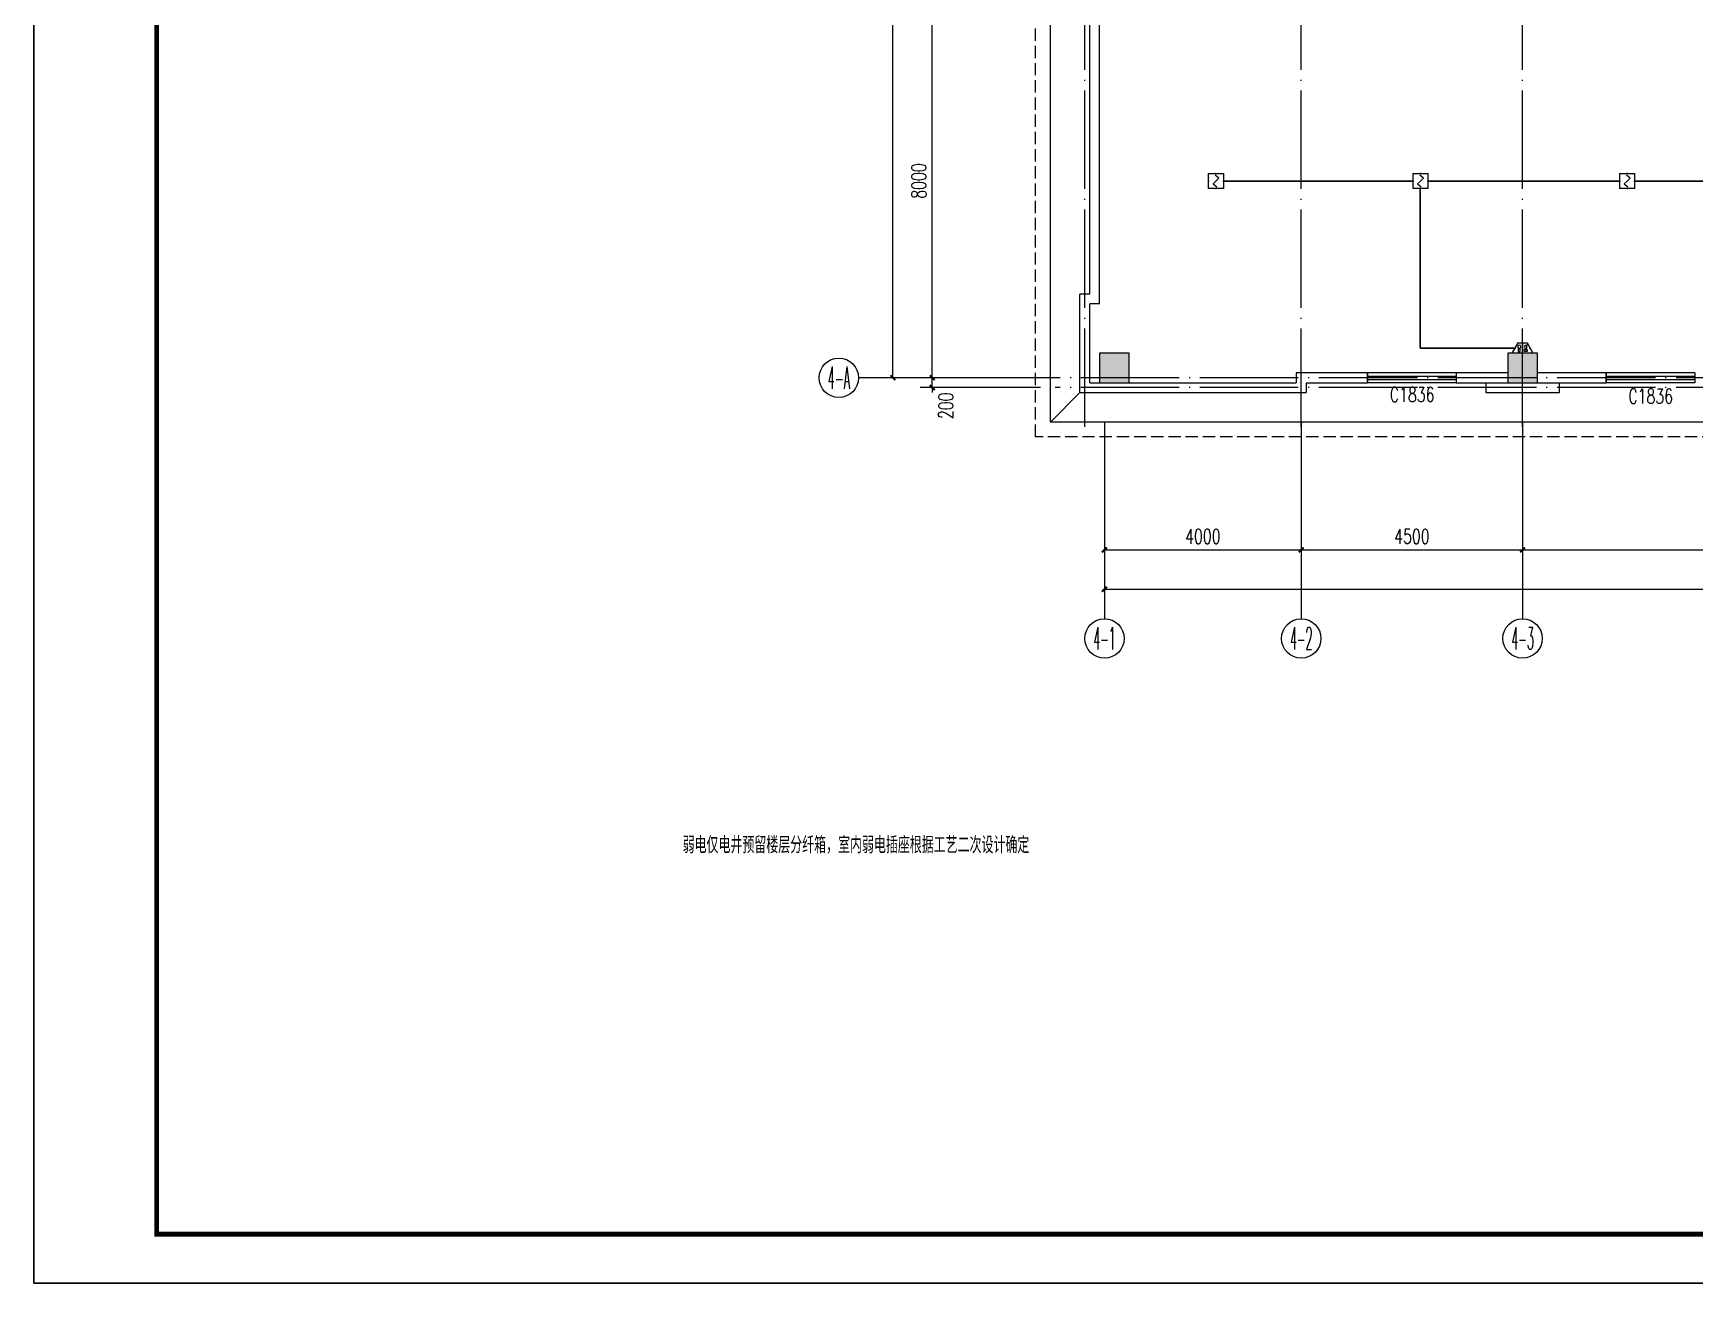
# Model space of a CAD drawing. Extents: x -124594 to 516503, y -3148 to 203159.
# Drawn here: x -2720 to 31058, y -283 to 25144 of the extents above; entities that cross this region are included whole.
import ezdxf
from ezdxf.enums import TextEntityAlignment as Align

# ---------------------------------------------------------------- set-up
doc = ezdxf.new("R2010")
doc.units = 0
doc.header["$LTSCALE"] = 1000
doc.header["$MEASUREMENT"] = 0
doc.linetypes.add('DASH', pattern=[0.35, 0.25, -0.1])
doc.linetypes.add('DOTE', pattern=[2.42, 2, -0.2, 0.02, -0.2])
for name, color, linetype in [('AXIS', 3, 'Continuous'), ('AXIS_TEXT', 7, 'Continuous'), ('COLUMN', 9, 'Continuous'), ('EQUIP-消防', 3, 'Continuous'), ('J-AXIS-轴线', 1, 'DOTE'), ('J-DOOR-窗', 8, 'Continuous'), ('J-DRAN-地面及散水', 45, 'Continuous'), ('J-WALL-墙体', 2, 'Continuous'), ('PUB_HATCH', 8, 'Continuous'), ('PUB_TITLE', 4, 'Continuous'), ('TEL_TEXT', 7, 'Continuous'), ('WINDOW_TEXT', 7, 'Continuous'), ('WIRE-消防', 222, 'Continuous'), ('打印框线', 7, 'Continuous'), ('标准打印框线2025-06-19-05-44', 7, 'Continuous'), ('装饰柱', 7, 'Continuous')]:
    doc.layers.add(name, color=color, linetype=linetype)
doc.layers.add('建筑底图', color=8, linetype='Continuous', lineweight=5)
doc.styles.add('_TCH_AXIS', font='COMPLEX', dxfattribs={"bigfont": 'GBCBIG'})
doc.styles.add('_TCH_DIM', font='SIMPLEX', dxfattribs={"bigfont": 'GBCBIG'})
doc.styles.add('_TCH_DIM_T3', font='SIMPLEX', dxfattribs={"width": 0.705882, "bigfont": 'GBCBIG'})
doc.styles.add('_TCH_WINDOW', font='SIMPLEX', dxfattribs={"height": 3.5, "bigfont": 'GBCBIG'})
doc.styles.add('COMPLEX', font='COMPLEX')
doc.styles.get("Standard").update_dxf_attribs({"font": 'gbenor.shx', "bigfont": 'gbcbig.shx'})
doc.dimstyles.new('_TCH_ARCH&&100', dxfattribs={"dimtxt": 297.5, "dimasz": 100, "dimexe": 250, "dimexo": 300, "dimgap": 126.25, "dimtad": 1, "dimdec": 0, "dimzin": 0, "dimdsep": 46, "dimtxsty": '_TCH_DIM_T3', "dimblk": 'ARCHTICK', "dimcen": 0.09, "dimclrt": 7, "dimazin": 2, "dimtfac": 1, "dimtdec": 0, "dimtix": 1, "dimtmove": 2, "dimatfit": 3, "dimfxl": 1, "dimtolj": 1, "dimtzin": 0, "dimarcsym": 0})

# ---------------------------------------------------------------- blocks, each defined once
blk = doc.blocks.new('_AXISO')
blk.add_circle((0, 0), 0.5)
at = {"layer": 'AXIS_TEXT', "style": 'COMPLEX', "width": 1.041667}
blk.add_attdef('A', text='', height=0.56, dxfattribs=at).set_placement((-0.25, -0.28), (0.25, -0.28), align=Align.FIT)
blk = doc.blocks.new('_ArchTick')
at = {"color": 0, "linetype": 'ByBlock', "const_width": 0.4}
blk.add_lwpolyline([(-0.5, -0.5), (0.5, 0.5)], dxfattribs=at)
blk = doc.blocks.new('*D120')
at = {"layer": 'AXIS', "color": 0, "lineweight": -2, "transparency": 16777216}
for p, q in [((19058, 93491), (19058, 90241)), ((65558, 93491), (65558, 90241)), ((19058, 90491), (65558, 90491))]:
    blk.add_line(p, q, dxfattribs=at)
at = {"layer": 'Defpoints', "color": 0, "transparency": 16777216}
for p in [(19058, 93791), (65558, 93791), (65558, 90491)]:
    blk.add_point(p, dxfattribs=at)
at = {"layer": 'AXIS', "color": 0, "lineweight": -2, "transparency": 16777216, "xscale": 100, "yscale": 100, "zscale": 100, "rotation": 180}
blk.add_blockref('_ArchTick', (19058, 90491), dxfattribs=at)
at = {"layer": 'AXIS', "color": 0, "lineweight": -2, "transparency": 16777216, "xscale": 100, "yscale": 100, "zscale": 100}
blk.add_blockref('_ArchTick', (65558, 90491), dxfattribs=at)
at = {"layer": 'AXIS', "color": 7, "transparency": 16777216, "insert": (42308, 90766), "char_height": 297.5, "attachment_point": 5, "style": '_TCH_DIM_T3'}
blk.add_mtext('\\A1;46500', dxfattribs=at)
blk = doc.blocks.new('*D126')
at = {"layer": 'AXIS', "color": 0, "lineweight": -2, "transparency": 16777216}
for p, q in [((27558, 93491), (27558, 91041)), ((36058, 93491), (36058, 91041)), ((27558, 91291), (36058, 91291))]:
    blk.add_line(p, q, dxfattribs=at)
at = {"layer": 'Defpoints', "color": 0, "transparency": 16777216}
for p in [(27558, 93791), (36058, 93791), (36058, 91291)]:
    blk.add_point(p, dxfattribs=at)
at = {"layer": 'AXIS', "color": 0, "lineweight": -2, "transparency": 16777216, "xscale": 100, "yscale": 100, "zscale": 100, "rotation": 180}
blk.add_blockref('_ArchTick', (27558, 91291), dxfattribs=at)
at = {"layer": 'AXIS', "color": 0, "lineweight": -2, "transparency": 16777216, "xscale": 100, "yscale": 100, "zscale": 100}
blk.add_blockref('_ArchTick', (36058, 91291), dxfattribs=at)
at = {"layer": 'AXIS', "color": 7, "transparency": 16777216, "insert": (31808, 91566), "char_height": 297.5, "attachment_point": 5, "style": '_TCH_DIM_T3'}
blk.add_mtext('\\A1;8500', dxfattribs=at)
blk = doc.blocks.new('*D127')
at = {"layer": 'AXIS', "color": 0, "lineweight": -2, "transparency": 16777216}
for p, q in [((23058, 93491), (23058, 91041)), ((27558, 93491), (27558, 91041)), ((23058, 91291), (27558, 91291))]:
    blk.add_line(p, q, dxfattribs=at)
at = {"layer": 'Defpoints', "color": 0, "transparency": 16777216}
for p in [(23058, 93791), (27558, 93791), (27558, 91291)]:
    blk.add_point(p, dxfattribs=at)
at = {"layer": 'AXIS', "color": 0, "lineweight": -2, "transparency": 16777216, "xscale": 100, "yscale": 100, "zscale": 100, "rotation": 180}
blk.add_blockref('_ArchTick', (23058, 91291), dxfattribs=at)
at = {"layer": 'AXIS', "color": 0, "lineweight": -2, "transparency": 16777216, "xscale": 100, "yscale": 100, "zscale": 100}
blk.add_blockref('_ArchTick', (27558, 91291), dxfattribs=at)
at = {"layer": 'AXIS', "color": 7, "transparency": 16777216, "insert": (25308, 91566), "char_height": 297.5, "attachment_point": 5, "style": '_TCH_DIM_T3'}
blk.add_mtext('\\A1;4500', dxfattribs=at)
blk = doc.blocks.new('*D128')
at = {"layer": 'AXIS', "color": 0, "lineweight": -2, "transparency": 16777216}
for p, q in [((19058, 93491), (19058, 91041)), ((23058, 93491), (23058, 91041)), ((19058, 91291), (23058, 91291))]:
    blk.add_line(p, q, dxfattribs=at)
at = {"layer": 'Defpoints', "color": 0, "transparency": 16777216}
for p in [(19058, 93791), (23058, 93791), (23058, 91291)]:
    blk.add_point(p, dxfattribs=at)
at = {"layer": 'AXIS', "color": 0, "lineweight": -2, "transparency": 16777216, "xscale": 100, "yscale": 100, "zscale": 100, "rotation": 180}
blk.add_blockref('_ArchTick', (19058, 91291), dxfattribs=at)
at = {"layer": 'AXIS', "color": 0, "lineweight": -2, "transparency": 16777216, "xscale": 100, "yscale": 100, "zscale": 100}
blk.add_blockref('_ArchTick', (23058, 91291), dxfattribs=at)
at = {"layer": 'AXIS', "color": 7, "transparency": 16777216, "insert": (21058, 91566), "char_height": 297.5, "attachment_point": 5, "style": '_TCH_DIM_T3'}
blk.add_mtext('\\A1;4000', dxfattribs=at)
blk = doc.blocks.new('*D145')
at = {"layer": 'AXIS', "color": 0, "lineweight": -2, "transparency": 16777216}
for p, q in [((17758, 118791), (14508, 118791)), ((14758, 94791), (14758, 118791)), ((17758, 94791), (14508, 94791))]:
    blk.add_line(p, q, dxfattribs=at)
at = {"layer": 'Defpoints', "color": 0, "transparency": 16777216}
for p in [(14758, 118791), (18058, 118791), (18058, 94791)]:
    blk.add_point(p, dxfattribs=at)
at = {"layer": 'AXIS', "color": 0, "lineweight": -2, "transparency": 16777216, "xscale": 100, "yscale": 100, "zscale": 100}
for p, rotation in [((14758, 118791), 90), ((14758, 94791), 270)]:
    blk.add_blockref('_ArchTick', p, dxfattribs=dict(at, rotation=rotation))
at = {"layer": 'AXIS', "color": 7, "transparency": 16777216, "insert": (14483, 106791), "char_height": 297.5, "attachment_point": 5, "rotation": 90, "style": '_TCH_DIM_T3'}
blk.add_mtext('\\A1;24000', dxfattribs=at)
blk = doc.blocks.new('*D146')
at = {"layer": 'AXIS', "color": 0, "lineweight": -2, "transparency": 16777216}
for p, q in [((17758, 94791), (15308, 94791)), ((17758, 94591), (15308, 94591)), ((15558, 94791), (15558, 94891)), ((15558, 94591), (15558, 94791)), ((15558, 94591), (15558, 94491))]:
    blk.add_line(p, q, dxfattribs=at)
at = {"layer": 'Defpoints', "color": 0, "transparency": 16777216}
for p in [(15558, 94791), (18058, 94791), (18058, 94591)]:
    blk.add_point(p, dxfattribs=at)
at = {"layer": 'AXIS', "color": 0, "lineweight": -2, "transparency": 16777216, "xscale": 100, "yscale": 100, "zscale": 100}
for p, rotation in [((15558, 94791), 270), ((15558, 94591), 90)]:
    blk.add_blockref('_ArchTick', p, dxfattribs=dict(at, rotation=rotation))
at = {"layer": 'AXIS', "color": 7, "transparency": 16777216, "insert": (15833, 94221), "char_height": 297.5, "attachment_point": 5, "rotation": 90, "style": '_TCH_DIM_T3'}
blk.add_mtext('\\A1;200', dxfattribs=at)
blk = doc.blocks.new('*D147')
at = {"layer": 'AXIS', "color": 0, "lineweight": -2, "transparency": 16777216}
for p, q in [((17758, 102791), (15308, 102791)), ((15558, 94791), (15558, 102791)), ((17758, 94791), (15308, 94791))]:
    blk.add_line(p, q, dxfattribs=at)
at = {"layer": 'Defpoints', "color": 0, "transparency": 16777216}
for p in [(15558, 102791), (18058, 102791), (18058, 94791)]:
    blk.add_point(p, dxfattribs=at)
at = {"layer": 'AXIS', "color": 0, "lineweight": -2, "transparency": 16777216, "xscale": 100, "yscale": 100, "zscale": 100}
for p, rotation in [((15558, 102791), 90), ((15558, 94791), 270)]:
    blk.add_blockref('_ArchTick', p, dxfattribs=dict(at, rotation=rotation))
at = {"layer": 'AXIS', "color": 7, "transparency": 16777216, "insert": (15283, 98791), "char_height": 297.5, "attachment_point": 5, "rotation": 90, "style": '_TCH_DIM_T3'}
blk.add_mtext('\\A1;8000', dxfattribs=at)
blk = doc.blocks.new('_FZH')
blk.add_lwpolyline([(-0.5, -0.5), (0.5, -0.5), (0.5, 0.5), (-0.5, 0.5)], close=True)
at = {"layer": 'PUB_HATCH'}
blk.add_solid([(-0.5, -0.5), (0.5, -0.5), (-0.5, 0.5), (0.5, 0.5)], dxfattribs=at)
blk = doc.blocks.new('$TCHSYS$WIN2D')
for p, q in [((-0.5, 0.5), (0.5, 0.5)), ((-0.5, 0.5), (-0.5, -0.5)), ((0.5, 0.5), (0.5, -0.5)), ((0.5, 0.167), (-0.5, 0.167)), ((0.5, -0.167), (-0.5, -0.167)), ((-0.5, -0.5), (0.5, -0.5))]:
    blk.add_line(p, q)
blk = doc.blocks.new('$Equip$00002649')
for p, q in [((-0.5, 0.5), (-0.5, -0.5)), ((0.5, 0.5), (-0.5, 0.5)), ((-0.2, 0.2), (0.05, 0.4)), ((0, 0), (-0.2, 0.2)), ((0, 0), (0.2, -0.2)), ((0.5, -0.5), (0.5, 0.5)), ((-0.5, -0.5), (0.5, -0.5)), ((0.2, -0.2), (-0.05, -0.4))]:
    blk.add_line(p, q)
at = {"const_width": 0.0667}
blk.add_lwpolyline([(-0.5, 0.5), (0.5, 0.5), (0.5, -0.5), (-0.5, -0.5), (-0.5, 0.5), (0.5, 0.5)], dxfattribs=at)
for p in [(-0.5, 0), (0, 0.5), (0.5, 0), (0, -0.5)]:
    blk.add_point(p)
at = {"color": 7, "flags": 1}
for tag, height, p in [('A', 0.00002, (0, 0)), ('B', 0.4, (0.76, -0.21))]:
    blk.add_attdef(tag, text='', height=height, dxfattribs=at).set_placement(p, align=Align.MIDDLE_CENTER)
blk = doc.blocks.new('$equip$00002679')
for p, q in [((-0.3, 0.7), (-0.7, 0)), ((-0.7, 0), (0.7, 0)), ((0.3, 0.7), (-0.3, 0.7)), ((0.3, 0.7), (-0.3, 0.7)), ((-0.26, 0.25), (-0.3, 0.57)), ((-0.3, 0.57), (-0.13, 0.49)), ((-0.3, 0.25), (-0.3, 0.11)), ((-0.13, 0.25), (-0.3, 0.25)), ((-0.3, 0.11), (-0.13, 0.11)), ((-0.13, 0.49), (-0.17, 0.25)), ((-0.13, 0.11), (-0.13, 0.25)), ((0, 0.7), (0, 0)), ((0.17, 0.11), (0.17, 0.34)), ((0.29, 0.11), (0.17, 0.11)), ((0.29, 0.34), (0.29, 0.11)), ((0.7, 0), (0.3, 0.7))]:
    blk.add_line(p, q)
at = {"const_width": 0.0667}
blk.add_lwpolyline([(-0.3, 0.7), (0.3, 0.7), (0.7, 0), (-0.7, 0), (-0.3, 0.7), (0.3, 0.7)], dxfattribs=at)
blk.add_lwpolyline([(-0.3, 0.7), (0.3, 0.7), (0.7, 0), (-0.7, 0), (-0.3, 0.7), (0.3, 0.7)], dxfattribs=at)
blk.add_circle((0.23, 0.43), 0.111)
for p in [(-0.5, 0.35), (0, 0.7), (0, 0), (0.5, 0.35)]:
    blk.add_point(p)
at = {"color": 7, "flags": 1}
for tag, height, p in [('A', 0.00002, (0, 0)), ('B', 0.4, (0.96, 0.3))]:
    blk.add_attdef(tag, text='', height=height, dxfattribs=at).set_placement(p, align=Align.MIDDLE_CENTER)
blk = doc.blocks.new('DFDFFSDVG')
at = {"layer": 'AXIS', "color": 8}
for p, q in [((18058.3, 94790.8), (14058.3, 94790.8)), ((19058.3, 93890.8), (19058.3, 89890.8)), ((23058.3, 93890.8), (23058.3, 89890.8)), ((27558.3, 93890.8), (27558.3, 89890.8))]:
    blk.add_line(p, q, dxfattribs=at)
at = {"layer": 'J-AXIS-轴线', "color": 8}
for p, q in [((23058.3, 93790.8), (23058.3, 119790.8)), ((27558.3, 93790.8), (27558.3, 119790.8)), ((18658.3, 93790.8), (18658.3, 107890.8)), ((66558.3, 94790.8), (18058.3, 94790.8)), ((66558.3, 94590.8), (18058.3, 94590.8))]:
    blk.add_line(p, q, dxfattribs=at)
at = {"layer": 'J-DRAN-地面及散水', "color": 8, "linetype": 'DASH'}
blk.add_lwpolyline([(67158.3, 119990.8), (67158.3, 93590.8), (17658.3, 93590.8), (17658.3, 119990.8)], dxfattribs=at)
at = {"layer": 'J-DRAN-地面及散水', "color": 8}
for points in [[(66858.3, 119690.8), (66858.3, 93890.8), (17958.3, 93890.8), (17958.3, 119690.8)], [(17958.3, 93890.8), (18558.3, 94490.8)]]:
    blk.add_lwpolyline(points, dxfattribs=at)
at = {"layer": 'J-WALL-墙体', "color": 8}
for p, q in [((18758.3, 96490.8), (18758.3, 102590.8)), ((18958.3, 96290.8), (18958.3, 102490.8)), ((18758.3, 96490.8), (18558.3, 96490.8)), ((18558.3, 94490.8), (18558.3, 96490.8)), ((18958.3, 96290.8), (18758.3, 96290.8)), ((18758.3, 94690.8), (18758.3, 96290.8)), ((18758.3, 94690.8), (22958.3, 94690.8)), ((22958.3, 94890.8), (22958.3, 94690.8)), ((24408.3, 94890.8), (22958.3, 94890.8)), ((23158.3, 94690.8), (23158.3, 94490.8)), ((23158.3, 94690.8), (24408.3, 94690.8)), ((24408.3, 94690.8), (24408.3, 94890.8)), ((27258.3, 94890.8), (26208.3, 94890.8)), ((26208.3, 94890.8), (26208.3, 94690.8)), ((26208.3, 94690.8), (27258.3, 94690.8)), ((29258.3, 94890.8), (27858.3, 94890.8)), ((27858.3, 94690.8), (29258.3, 94690.8)), ((29258.3, 94690.8), (29258.3, 94890.8)), ((18558.3, 94490.8), (23158.3, 94490.8))]:
    blk.add_line(p, q, dxfattribs=at)
at = {"layer": '装饰柱', "color": 8}
blk.add_lwpolyline([(26808.3, 94690.8), (26808.3, 94490.8), (28308.3, 94490.8), (28308.3, 94690.8)], dxfattribs=at)
at = {"layer": 'AXIS', "color": 8}
ref = blk.add_blockref('_AXISO', (13658.3, 94790.8), dxfattribs=dict(at, xscale=800, yscale=800, zscale=800))
ref.add_attrib('A', '4-A', dxfattribs={"layer": 'AXIS_TEXT', "color": 8, "height": 452.55, "style": '_TCH_AXIS', "width": 0.323077}).set_placement((13432.1, 94564.5), (13884.6, 94564.5), align=Align.FIT)
ref = blk.add_blockref('_AXISO', (19058.3, 89490.8), dxfattribs=dict(at, xscale=800, yscale=800, zscale=800))
ref.add_attrib('A', '4-1', dxfattribs={"layer": 'AXIS_TEXT', "color": 8, "height": 452.55, "style": '_TCH_AXIS', "width": 0.375}).set_placement((18832.1, 89264.5), (19284.6, 89264.5), align=Align.FIT)
ref = blk.add_blockref('_AXISO', (23058.3, 89490.8), dxfattribs=dict(at, xscale=800, yscale=800, zscale=800))
ref.add_attrib('A', '4-2', dxfattribs={"layer": 'AXIS_TEXT', "color": 8, "height": 452.55, "style": '_TCH_AXIS', "width": 0.344262}).set_placement((22832.1, 89264.5), (23284.6, 89264.5), align=Align.FIT)
ref = blk.add_blockref('_AXISO', (27558.3, 89490.8), dxfattribs=dict(at, xscale=800, yscale=800, zscale=800))
ref.add_attrib('A', '4-3', dxfattribs={"layer": 'AXIS_TEXT', "color": 8, "height": 452.55, "style": '_TCH_AXIS', "width": 0.344262}).set_placement((27332.1, 89264.5), (27784.6, 89264.5), align=Align.FIT)
at = {"layer": 'COLUMN', "color": 8, "xscale": 600, "yscale": 600, "zscale": 600, "rotation": 90}
for p in [(19258.3, 94990.8), (27558.3, 94990.8)]:
    blk.add_blockref('_FZH', p, dxfattribs=at)
at = {"layer": 'J-DOOR-窗', "color": 8}
ref = blk.add_blockref('$TCHSYS$WIN2D', (25308.3, 94790.8), dxfattribs=dict(at, xscale=-1800, yscale=200, zscale=200))
ref.add_attrib('A', 'C1836', (24858.3, 94300.4), dxfattribs={"layer": 'WINDOW_TEXT', "color": 8, "height": 297.5, "style": '_TCH_WINDOW', "width": 0.705882})
ref = blk.add_blockref('$TCHSYS$WIN2D', (30158.3, 94790.8), dxfattribs=dict(at, xscale=-1800, yscale=200, zscale=200))
ref.add_attrib('A', 'C1836', (29708.3, 94267), dxfattribs={"layer": 'WINDOW_TEXT', "color": 8, "height": 297.5, "style": '_TCH_WINDOW', "width": 0.705882})
at = {"layer": 'AXIS', "color": 8}
for p1, p2, distance, picture, middle in [((18058.3, 94790.8), (18058.3, 118790.8), 3300, '*D145', (14483.3, 106790.8)), ((18058.3, 94790.8), (18058.3, 102790.8), 2500, '*D147', (15283.3, 98790.8)), ((19058.3, 93790.8), (65558.3, 93790.8), -3300, '*D120', (42308.3, 90765.8)), ((19058.3, 93790.8), (23058.3, 93790.8), -2500, '*D128', (21058.3, 91565.8)), ((23058.3, 93790.8), (27558.3, 93790.8), -2500, '*D127', (25308.3, 91565.8)), ((27558.3, 93790.8), (36058.3, 93790.8), -2500, '*D126', (31808.3, 91565.8))]:
    dim = blk.add_aligned_dim(p1=p1, p2=p2, distance=distance, dimstyle='_TCH_ARCH&&100', dxfattribs=at)
    dim.commit()
    dim.dimension.update_dxf_attribs({"geometry": picture, "text_midpoint": middle})
dim = blk.add_linear_dim(base=(15558.3, 94790.8), p1=(18058.3, 94590.8), p2=(18058.3, 94790.8), angle=90, dimstyle='_TCH_ARCH&&100', dxfattribs=at)
dim.commit()
dim.dimension.update_dxf_attribs({"geometry": '*D146', "text_midpoint": (15833.3, 94220.8), "dimtype": 161})

msp = doc.modelspace()

# ---------------------------------------------------------------- linework, layer by layer
at = {"layer": 'PUB_TITLE'}
msp.add_lwpolyline([(-2710, -273), (81390, -273), (81390, 59127), (-2710, 59127)], close=True, dxfattribs=at)
at = {"layer": 'PUB_TITLE', "const_width": 100}
msp.add_lwpolyline([(-210, 727), (80390, 727), (80390, 58127), (-210, 58127)], close=True, dxfattribs=at)
at = {"layer": 'WIRE-消防', "const_width": 35}
for points in [[(25331, 22139), (21475, 22139)], [(25475, 18743), (25475, 21989)], [(29533, 22139), (25631, 22139)], [(33783, 22139), (29833, 22139)], [(27408, 18743), (25475, 18743)]]:
    msp.add_lwpolyline(points, dxfattribs=at)
at = {"layer": '打印框线'}
msp.add_lwpolyline([(-2710, -273), (-2710, 59127), (81390, 59127), (81390, -273)], close=True, dxfattribs=at)
at = {"layer": '标准打印框线2025-06-19-05-44', "const_width": 20}
msp.add_lwpolyline([(-2710, -273), (81390, -273), (81390, 59127), (-2710, 59127)], close=True, dxfattribs=at)

# ---------------------------------------------------------------- block references
at = {"layer": 'EQUIP-消防', "xscale": -300, "yscale": 300, "zscale": 300}
for name, p in [('$Equip$00002649', (21325, 22139)), ('$Equip$00002649', (25481, 22139)), ('$Equip$00002649', (29683, 22139)), ('$equip$00002679', (27558, 18639))]:
    msp.add_blockref(name, p, dxfattribs=at)
at = {"layer": '建筑底图'}
msp.add_blockref('DFDFFSDVG', (0, -76652), dxfattribs=at)

# ---------------------------------------------------------------- texts
at = {"layer": 'TEL_TEXT', "style": '_TCH_DIM'}
msp.add_text('弱电仅电井预留楼层分纤箱，室内弱电插座根据工艺二次设计确定', height=337.59, dxfattribs=at).set_placement((10482, 8470))

doc.saveas('drawing.dxf')
